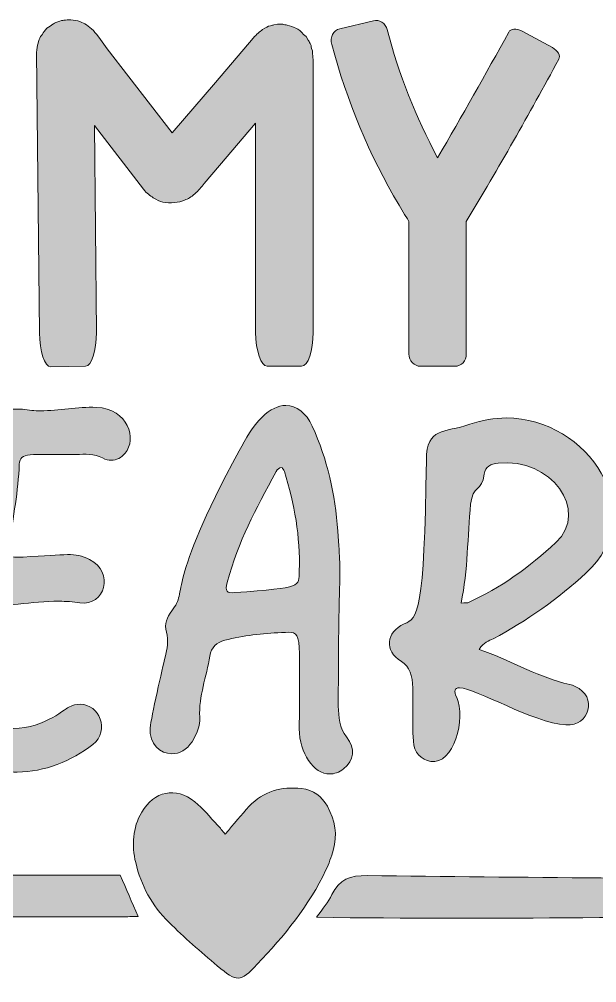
# Model space of a CAD drawing. Header units: inches. Extents: x 169 to 911, y -942 to -138.
# Drawn here: x 428.4 to 675.5, y -942.4 to -530 of the extents above; entities that cross this region are included whole.
import ezdxf

# ---------------------------------------------------------------- set-up
doc = ezdxf.new("R2010")
doc.units = ezdxf.units.IN
doc.header["$MEASUREMENT"] = 0
doc.layers.add('Layer 1', color=7, linetype='Continuous')

# ---------------------------------------------------------------- blocks, each defined once
blk = doc.blocks.new('block 3')
at = {"layer": 'Layer 1', "true_color": 0xffffff}
h = blk.add_hatch(color=7, dxfattribs=at)
h.dxf.hatch_style = 2
edge = h.paths.add_edge_path()
edge.add_spline(control_points=[(554.12, -554.12), (554.12, -554.12), (554.12, -663.94), (554.12, -663.94), (554.12, -671.98), (552, -678.54), (549.25, -678.54), (549.25, -678.54), (534.44, -678.54), (534.44, -678.54), (531.9, -678.54), (529.57, -671.98), (529.57, -663.94), (529.57, -663.94), (529.57, -574.43), (529.57, -574.43), (529.57, -574.43), (514.13, -592.63), (514.13, -592.63), (514.13, -592.63), (507.57, -600.25), (507.57, -600.25), (506.3, -601.73), (505.03, -603.42), (503.55, -604.69), (502.07, -606.17), (500.59, -606.81), (499.1, -607.44), (497.62, -608.08), (496.57, -608.29), (494.87, -608.5), (493.18, -608.71), (491.28, -608.5), (489.79, -608.29), (488.53, -607.86), (487.26, -607.44), (485.78, -606.38), (484.29, -605.54), (483.02, -604.48), (481.54, -602.79), (481.54, -602.79), (460.59, -575.49), (460.59, -575.49), (460.59, -575.49), (461.44, -663.94), (461.44, -663.94), (461.44, -671.98), (459.32, -678.54), (456.79, -678.54), (456.79, -678.54), (441.97, -678.75), (441.97, -678.75), (439.22, -678.75), (437.11, -672.19), (437.11, -664.15), (437.11, -664.15), (435.84, -544.17), (435.84, -544.17), (435.84, -541), (436.9, -539.09), (437.53, -537.4), (438.16, -536.77), (438.59, -535.92), (439.01, -535.29), (439.01, -535.29), (440.28, -533.81), (440.28, -533.81), (441.13, -533.17), (442.18, -532.54), (442.82, -532.11), (443.03, -531.9), (443.24, -531.9), (443.46, -531.69), (443.88, -531.48), (444.3, -531.26), (444.94, -531.06), (445.99, -530.63), (447.05, -530.42), (447.48, -530.42), (449.17, -530.21), (451.49, -530), (454.67, -531.06), (456.15, -531.69), (458.06, -532.75), (460.17, -534.86), (460.17, -534.86), (460.81, -535.71), (460.81, -535.71), (460.81, -535.71), (461.65, -536.56), (461.65, -536.56), (461.65, -536.56), (463.13, -538.67), (463.13, -538.67), (463.13, -538.67), (466.1, -542.69), (466.1, -542.69), (466.1, -542.69), (493.81, -578.66), (493.81, -578.66), (493.81, -578.66), (512.43, -557.08), (512.43, -557.08), (512.43, -557.08), (528.52, -538.04), (528.52, -538.04), (530, -536.34), (531.27, -535.29), (532.54, -534.44), (533.81, -533.59), (534.87, -532.96), (535.92, -532.75), (535.92, -532.75), (536.77, -532.54), (536.77, -532.54), (536.98, -532.54), (537.19, -532.54), (537.4, -532.32), (537.4, -532.32), (538.89, -532.11), (538.89, -532.11), (539.52, -532.11), (540.58, -532.11), (541.21, -532.11), (541.21, -532.11), (542.06, -532.32), (542.06, -532.32), (542.48, -532.32), (542.69, -532.32), (543.12, -532.54), (544.18, -532.75), (546.08, -533.38), (546.71, -533.81), (547.98, -534.44), (549.04, -535.07), (550.1, -536.56), (550.1, -536.56), (551.16, -537.4), (551.16, -537.4), (551.16, -537.4), (552, -538.89), (552, -538.89), (552.22, -539.09), (552.64, -539.73), (552.85, -540.37), (552.85, -540.37), (553.27, -541.21), (553.27, -541.21), (553.27, -541.63), (553.49, -542.06), (553.49, -542.48), (553.49, -542.48), (553.91, -543.54), (553.91, -543.54), (553.91, -543.96), (553.91, -544.39), (553.91, -544.81), (554.12, -545.87), (554.12, -546.92), (554.12, -547.98), (554.12, -547.98), (554.12, -554.12), (554.12, -554.12)], knot_values=[0, 0, 0, 0, 1, 1, 1, 2, 2, 2, 3, 3, 3, 4, 4, 4, 5, 5, 5, 6, 6, 6, 7, 7, 7, 8, 8, 8, 9, 9, 9, 10, 10, 10, 11, 11, 11, 12, 12, 12, 13, 13, 13, 14, 14, 14, 15, 15, 15, 16, 16, 16, 17, 17, 17, 18, 18, 18, 19, 19, 19, 20, 20, 20, 21, 21, 21, 22, 22, 22, 23, 23, 23, 24, 24, 24, 25, 25, 25, 26, 26, 26, 27, 27, 27, 28, 28, 28, 29, 29, 29, 30, 30, 30, 31, 31, 31, 32, 32, 32, 33, 33, 33, 34, 34, 34, 35, 35, 35, 36, 36, 36, 37, 37, 37, 38, 38, 38, 39, 39, 39, 40, 40, 40, 41, 41, 41, 42, 42, 42, 43, 43, 43, 44, 44, 44, 45, 45, 45, 46, 46, 46, 47, 47, 47, 48, 48, 48, 49, 49, 49, 50, 50, 50, 51, 51, 51, 52, 52, 52, 53, 53, 53, 54, 54, 54, 54], degree=3, periodic=1)
h = blk.add_hatch(color=7, dxfattribs=at)
h.dxf.hatch_style = 2
edge = h.paths.add_edge_path()
edge.add_spline(control_points=[(659.28, -547.14), (646.59, -570.62), (633.47, -593.69), (619.72, -616.54), (619.72, -616.54), (619.72, -673.25), (619.72, -673.25), (619.72, -676.21), (617.6, -678.54), (614.85, -678.54), (614.85, -678.54), (600.04, -678.54), (600.04, -678.54), (597.5, -678.54), (595.17, -676.21), (595.17, -673.25), (595.17, -673.25), (595.17, -616.54), (595.17, -616.54), (595.17, -616.54), (594.54, -615.48), (594.54, -615.48), (594.54, -615.48), (593.27, -613.58), (593.27, -613.58), (593.27, -613.58), (590.94, -609.56), (590.94, -609.56), (578.24, -588.19), (568.51, -564.91), (562.16, -540.79), (561.32, -537.61), (562.8, -534.65), (565.55, -534.02), (565.55, -534.02), (579.94, -530.63), (579.94, -530.63), (582.48, -530), (585.23, -531.69), (585.86, -534.44), (590.73, -553.48), (598.14, -571.89), (607.45, -589.24), (617.81, -571.47), (627.97, -553.48), (637.92, -535.5), (638.55, -534.02), (641.09, -533.81), (643.63, -535.07), (643.63, -535.07), (656.54, -542.06), (656.54, -542.06), (658.86, -543.33), (660.13, -545.66), (659.28, -547.14)], knot_values=[0, 0, 0, 0, 1, 1, 1, 2, 2, 2, 3, 3, 3, 4, 4, 4, 5, 5, 5, 6, 6, 6, 7, 7, 7, 8, 8, 8, 9, 9, 9, 10, 10, 10, 11, 11, 11, 12, 12, 12, 13, 13, 13, 14, 14, 14, 15, 15, 15, 16, 16, 16, 17, 17, 17, 18, 18, 18, 18], degree=3, periodic=1)
at = {"layer": 'Layer 1', "lineweight": 0}
for points, knots in [([(554.12, -554.12), (554.12, -554.12), (554.12, -663.94), (554.12, -663.94), (554.12, -671.98), (552, -678.54), (549.25, -678.54), (549.25, -678.54), (534.44, -678.54), (534.44, -678.54), (531.9, -678.54), (529.57, -671.98), (529.57, -663.94), (529.57, -663.94), (529.57, -574.43), (529.57, -574.43), (529.57, -574.43), (514.13, -592.63), (514.13, -592.63), (514.13, -592.63), (507.57, -600.25), (507.57, -600.25), (506.3, -601.73), (505.03, -603.42), (503.55, -604.69), (502.07, -606.17), (500.59, -606.81), (499.1, -607.44), (497.62, -608.08), (496.57, -608.29), (494.87, -608.5), (493.18, -608.71), (491.28, -608.5), (489.79, -608.29), (488.53, -607.86), (487.26, -607.44), (485.78, -606.38), (484.29, -605.54), (483.02, -604.48), (481.54, -602.79), (481.54, -602.79), (460.59, -575.49), (460.59, -575.49), (460.59, -575.49), (461.44, -663.94), (461.44, -663.94), (461.44, -671.98), (459.32, -678.54), (456.79, -678.54), (456.79, -678.54), (441.97, -678.75), (441.97, -678.75), (439.22, -678.75), (437.11, -672.19), (437.11, -664.15), (437.11, -664.15), (435.84, -544.17), (435.84, -544.17), (435.84, -541), (436.9, -539.09), (437.53, -537.4), (438.16, -536.77), (438.59, -535.92), (439.01, -535.29), (439.01, -535.29), (440.28, -533.81), (440.28, -533.81), (441.13, -533.17), (442.18, -532.54), (442.82, -532.11), (443.03, -531.9), (443.24, -531.9), (443.46, -531.69), (443.88, -531.48), (444.3, -531.26), (444.94, -531.06), (445.99, -530.63), (447.05, -530.42), (447.48, -530.42), (449.17, -530.21), (451.49, -530), (454.67, -531.06), (456.15, -531.69), (458.06, -532.75), (460.17, -534.86), (460.17, -534.86), (460.81, -535.71), (460.81, -535.71), (460.81, -535.71), (461.65, -536.56), (461.65, -536.56), (461.65, -536.56), (463.13, -538.67), (463.13, -538.67), (463.13, -538.67), (466.1, -542.69), (466.1, -542.69), (466.1, -542.69), (493.81, -578.66), (493.81, -578.66), (493.81, -578.66), (512.43, -557.08), (512.43, -557.08), (512.43, -557.08), (528.52, -538.04), (528.52, -538.04), (530, -536.34), (531.27, -535.29), (532.54, -534.44), (533.81, -533.59), (534.87, -532.96), (535.92, -532.75), (535.92, -532.75), (536.77, -532.54), (536.77, -532.54), (536.98, -532.54), (537.19, -532.54), (537.4, -532.32), (537.4, -532.32), (538.89, -532.11), (538.89, -532.11), (539.52, -532.11), (540.58, -532.11), (541.21, -532.11), (541.21, -532.11), (542.06, -532.32), (542.06, -532.32), (542.48, -532.32), (542.69, -532.32), (543.12, -532.54), (544.18, -532.75), (546.08, -533.38), (546.71, -533.81), (547.98, -534.44), (549.04, -535.07), (550.1, -536.56), (550.1, -536.56), (551.16, -537.4), (551.16, -537.4), (551.16, -537.4), (552, -538.89), (552, -538.89), (552.22, -539.09), (552.64, -539.73), (552.85, -540.37), (552.85, -540.37), (553.27, -541.21), (553.27, -541.21), (553.27, -541.63), (553.49, -542.06), (553.49, -542.48), (553.49, -542.48), (553.91, -543.54), (553.91, -543.54), (553.91, -543.96), (553.91, -544.39), (553.91, -544.81), (554.12, -545.87), (554.12, -546.92), (554.12, -547.98), (554.12, -547.98), (554.12, -554.12), (554.12, -554.12)], [0, 0, 0, 0, 1, 1, 1, 2, 2, 2, 3, 3, 3, 4, 4, 4, 5, 5, 5, 6, 6, 6, 7, 7, 7, 8, 8, 8, 9, 9, 9, 10, 10, 10, 11, 11, 11, 12, 12, 12, 13, 13, 13, 14, 14, 14, 15, 15, 15, 16, 16, 16, 17, 17, 17, 18, 18, 18, 19, 19, 19, 20, 20, 20, 21, 21, 21, 22, 22, 22, 23, 23, 23, 24, 24, 24, 25, 25, 25, 26, 26, 26, 27, 27, 27, 28, 28, 28, 29, 29, 29, 30, 30, 30, 31, 31, 31, 32, 32, 32, 33, 33, 33, 34, 34, 34, 35, 35, 35, 36, 36, 36, 37, 37, 37, 38, 38, 38, 39, 39, 39, 40, 40, 40, 41, 41, 41, 42, 42, 42, 43, 43, 43, 44, 44, 44, 45, 45, 45, 46, 46, 46, 47, 47, 47, 48, 48, 48, 49, 49, 49, 50, 50, 50, 51, 51, 51, 52, 52, 52, 53, 53, 53, 54, 54, 54, 54]), ([(659.28, -547.14), (646.59, -570.62), (633.47, -593.69), (619.72, -616.54), (619.72, -616.54), (619.72, -673.25), (619.72, -673.25), (619.72, -676.21), (617.6, -678.54), (614.85, -678.54), (614.85, -678.54), (600.04, -678.54), (600.04, -678.54), (597.5, -678.54), (595.17, -676.21), (595.17, -673.25), (595.17, -673.25), (595.17, -616.54), (595.17, -616.54), (595.17, -616.54), (594.54, -615.48), (594.54, -615.48), (594.54, -615.48), (593.27, -613.58), (593.27, -613.58), (593.27, -613.58), (590.94, -609.56), (590.94, -609.56), (578.24, -588.19), (568.51, -564.91), (562.16, -540.79), (561.32, -537.61), (562.8, -534.65), (565.55, -534.02), (565.55, -534.02), (579.94, -530.63), (579.94, -530.63), (582.48, -530), (585.23, -531.69), (585.86, -534.44), (590.73, -553.48), (598.14, -571.89), (607.45, -589.24), (617.81, -571.47), (627.97, -553.48), (637.92, -535.5), (638.55, -534.02), (641.09, -533.81), (643.63, -535.07), (643.63, -535.07), (656.54, -542.06), (656.54, -542.06), (658.86, -543.33), (660.13, -545.66), (659.28, -547.14)], [0, 0, 0, 0, 1, 1, 1, 2, 2, 2, 3, 3, 3, 4, 4, 4, 5, 5, 5, 6, 6, 6, 7, 7, 7, 8, 8, 8, 9, 9, 9, 10, 10, 10, 11, 11, 11, 12, 12, 12, 13, 13, 13, 14, 14, 14, 15, 15, 15, 16, 16, 16, 17, 17, 17, 18, 18, 18, 18])]:
    blk.add_open_spline(points, degree=3, knots=knots, dxfattribs=at)
blk = doc.blocks.new('block 9')
at = {"layer": 'Layer 1', "true_color": 0xe43b40}
h = blk.add_hatch(color=13, dxfattribs=at)
h.dxf.hatch_style = 2
edge = h.paths.add_edge_path()
edge.add_spline(control_points=[(408.64, -730.53), (409.47, -724.35), (409.67, -718.58), (405.35, -712.82), (400.2, -705.81), (404.94, -697.58), (413.38, -697.17), (418.94, -696.76), (424.29, -696.96), (429.85, -696.96), (432.53, -697.37), (435, -697.58), (437.47, -697.58), (445.5, -697.58), (453.33, -695.73), (461.36, -696.14), (475.16, -696.55), (478.86, -709.93), (473.71, -715.7), (472.07, -717.76), (470.01, -718.79), (467.74, -718.79), (466.71, -718.79), (465.27, -718.58), (464.04, -717.76), (460.33, -715.9), (456.62, -716.11), (452.71, -716.32), (432.53, -716.52), (428.82, -715.08), (428.41, -720.44), (428, -731.97), (425.73, -743.09), (424.29, -754.21), (423.47, -760.18), (423.88, -760.59), (430.06, -760.18), (439.53, -759.77), (445.09, -759.15), (449, -759.15), (452.71, -759.15), (455.39, -759.56), (458.48, -761.21), (469.39, -766.77), (465.07, -781.39), (454.36, -779.74), (451.48, -779.33), (448.39, -779.12), (445.5, -779.12), (439.53, -779.12), (433.77, -779.74), (428, -780.36), (420.59, -780.98), (418.73, -782.21), (417.7, -790.04), (412.14, -832.05), (414.82, -833.07), (423.26, -833.49), (437.47, -834.51), (447.36, -825.66), (449.62, -824.42), (451.27, -823.6), (452.92, -823.19), (454.56, -823.19), (462.59, -823.19), (467.33, -834.31), (459.92, -840.49), (450.65, -847.49), (439.32, -852.23), (427.59, -852.23), (423.47, -852.23), (418.94, -851.81), (414.61, -850.78), (387.85, -844.81), (394.23, -823.6), (408.64, -730.53)], knot_values=[0, 0, 0, 0, 1, 1, 1, 2, 2, 2, 3, 3, 3, 4, 4, 4, 5, 5, 5, 6, 6, 6, 7, 7, 7, 8, 8, 8, 9, 9, 9, 10, 10, 10, 11, 11, 11, 12, 12, 12, 13, 13, 13, 14, 14, 14, 15, 15, 15, 16, 16, 16, 17, 17, 17, 18, 18, 18, 19, 19, 19, 20, 20, 20, 21, 21, 21, 22, 22, 22, 23, 23, 23, 24, 24, 24, 25, 25, 25, 25], degree=3, periodic=1)
h = blk.add_hatch(color=13, dxfattribs=at)
h.dxf.hatch_style = 2
edge = h.paths.add_edge_path()
edge.add_spline(control_points=[(493.69, -844.4), (488.75, -844.4), (484.01, -840.28), (484.42, -833.28), (484.84, -828.96), (489.78, -807.54), (490.81, -803.01), (491.63, -799.51), (492.46, -796.01), (491.43, -792.3), (490.4, -788.8), (491.63, -785.92), (493.69, -783.24), (501.1, -773.77), (490.4, -774.18), (522.52, -714.67), (525.4, -709.52), (528.08, -704.37), (532.4, -700.26), (535.7, -696.96), (539.2, -695.31), (542.49, -695.31), (547.02, -695.31), (551.14, -698.4), (553.82, -704.17), (560.2, -718.38), (563.7, -733.41), (564.73, -749.06), (566.59, -774.39), (564.94, -759.36), (564.94, -824.01), (565.15, -828.75), (565.35, -833.28), (568.44, -837.19), (572.35, -842.34), (571.73, -847.28), (567.2, -850.78), (565.15, -852.43), (563.29, -853.05), (561.23, -853.05), (554.44, -853.05), (548.26, -844.19), (548.26, -833.69), (548.26, -790.45), (550.11, -792.1), (540.64, -792.51), (532.4, -792.92), (524.37, -793.74), (516.34, -795.8), (512.84, -796.83), (510.58, -798.69), (509.96, -802.6), (508.52, -811.45), (505.22, -819.69), (505.63, -828.75), (505.84, -832.46), (504.4, -835.96), (502.34, -839.25), (500.07, -842.75), (496.99, -844.4), (493.69, -844.4)], knot_values=[0, 0, 0, 0, 1, 1, 1, 2, 2, 2, 3, 3, 3, 4, 4, 4, 5, 5, 5, 6, 6, 6, 7, 7, 7, 8, 8, 8, 9, 9, 9, 10, 10, 10, 11, 11, 11, 12, 12, 12, 13, 13, 13, 14, 14, 14, 15, 15, 15, 16, 16, 16, 17, 17, 17, 18, 18, 18, 19, 19, 19, 20, 20, 20, 20], degree=3, periodic=1)
edge = h.paths.add_edge_path()
edge.add_spline(control_points=[(520.67, -775.42), (550.11, -773.15), (547.85, -773.15), (548.26, -766.15), (548.67, -751.53), (546.2, -737.32), (541.88, -723.53), (541.67, -722.91), (541.05, -722.29), (540.85, -721.88), (539.41, -721.88), (538.99, -722.7), (538.38, -723.53), (529.11, -740.41), (522.52, -752.77), (517.37, -771.09), (516.34, -774.8), (517.17, -775.83), (520.67, -775.42)], knot_values=[0, 0, 0, 0, 1, 1, 1, 2, 2, 2, 3, 3, 3, 4, 4, 4, 5, 5, 5, 6, 6, 6, 6], degree=3, periodic=1)
h = blk.add_hatch(color=13, dxfattribs=at)
h.dxf.hatch_style = 2
edge = h.paths.add_edge_path()
edge.add_spline(control_points=[(593.15, -788.8), (598.92, -786.54), (601.8, -784.27), (602.63, -718.58), (602.83, -704.37), (610.04, -707.26), (621.16, -703.34), (626.51, -701.49), (631.87, -700.67), (636.81, -700.67), (672.02, -700.67), (698.58, -741.65), (670.99, -766.97), (658.84, -778.09), (645.66, -787.57), (631.25, -795.18), (629.4, -796.01), (627.13, -796.63), (625.28, -799.72), (637.84, -804.04), (648.96, -810.84), (661.52, -814.13), (663.17, -814.54), (664.81, -814.75), (666.26, -815.57), (676.14, -819.89), (672.43, -832.87), (662.34, -832.05), (648.34, -831.22), (623.63, -816.19), (616.83, -816.19), (614.78, -816.19), (614.16, -817.43), (615.6, -820.31), (619.72, -829.16), (614.37, -849.34), (604.48, -847.69), (600.36, -846.87), (597.27, -843.78), (597.07, -839.05), (595.83, -819.28), (599.33, -809.6), (591.92, -804.86), (584.51, -800.33), (585.33, -792.3), (593.15, -788.8)], knot_values=[0, 0, 0, 0, 1, 1, 1, 2, 2, 2, 3, 3, 3, 4, 4, 4, 5, 5, 5, 6, 6, 6, 7, 7, 7, 8, 8, 8, 9, 9, 9, 10, 10, 10, 11, 11, 11, 12, 12, 12, 13, 13, 13, 14, 14, 14, 15, 15, 15, 15], degree=3, periodic=1)
edge = h.paths.add_edge_path()
edge.add_spline(control_points=[(617.45, -779.95), (619.51, -779.74), (619.92, -779.95), (620.34, -779.74), (634.54, -773.56), (646.69, -764.3), (658.02, -754), (672.64, -740.41), (655.75, -717.35), (633.31, -720.02), (630.22, -720.44), (627.75, -721.26), (627.34, -724.76), (626.51, -732.17), (622.4, -729.5), (621.57, -737.53), (620.13, -751.53), (620.54, -765.53), (617.45, -779.95)], knot_values=[0, 0, 0, 0, 1, 1, 1, 2, 2, 2, 3, 3, 3, 4, 4, 4, 5, 5, 5, 6, 6, 6, 6], degree=3, periodic=1)
at = {"layer": 'Layer 1', "lineweight": 0}
for points, knots in [([(408.64, -730.53), (409.47, -724.35), (409.67, -718.58), (405.35, -712.82), (400.2, -705.81), (404.94, -697.58), (413.38, -697.17), (418.94, -696.76), (424.29, -696.96), (429.85, -696.96), (432.53, -697.37), (435, -697.58), (437.47, -697.58), (445.5, -697.58), (453.33, -695.73), (461.36, -696.14), (475.16, -696.55), (478.86, -709.93), (473.71, -715.7), (472.07, -717.76), (470.01, -718.79), (467.74, -718.79), (466.71, -718.79), (465.27, -718.58), (464.04, -717.76), (460.33, -715.9), (456.62, -716.11), (452.71, -716.32), (432.53, -716.52), (428.82, -715.08), (428.41, -720.44), (428, -731.97), (425.73, -743.09), (424.29, -754.21), (423.47, -760.18), (423.88, -760.59), (430.06, -760.18), (439.53, -759.77), (445.09, -759.15), (449, -759.15), (452.71, -759.15), (455.39, -759.56), (458.48, -761.21), (469.39, -766.77), (465.07, -781.39), (454.36, -779.74), (451.48, -779.33), (448.39, -779.12), (445.5, -779.12), (439.53, -779.12), (433.77, -779.74), (428, -780.36), (420.59, -780.98), (418.73, -782.21), (417.7, -790.04), (412.14, -832.05), (414.82, -833.07), (423.26, -833.49), (437.47, -834.51), (447.36, -825.66), (449.62, -824.42), (451.27, -823.6), (452.92, -823.19), (454.56, -823.19), (462.59, -823.19), (467.33, -834.31), (459.92, -840.49), (450.65, -847.49), (439.32, -852.23), (427.59, -852.23), (423.47, -852.23), (418.94, -851.81), (414.61, -850.78), (387.85, -844.81), (394.23, -823.6), (408.64, -730.53)], [0, 0, 0, 0, 1, 1, 1, 2, 2, 2, 3, 3, 3, 4, 4, 4, 5, 5, 5, 6, 6, 6, 7, 7, 7, 8, 8, 8, 9, 9, 9, 10, 10, 10, 11, 11, 11, 12, 12, 12, 13, 13, 13, 14, 14, 14, 15, 15, 15, 16, 16, 16, 17, 17, 17, 18, 18, 18, 19, 19, 19, 20, 20, 20, 21, 21, 21, 22, 22, 22, 23, 23, 23, 24, 24, 24, 25, 25, 25, 25]), ([(493.69, -844.4), (488.75, -844.4), (484.01, -840.28), (484.42, -833.28), (484.84, -828.96), (489.78, -807.54), (490.81, -803.01), (491.63, -799.51), (492.46, -796.01), (491.43, -792.3), (490.4, -788.8), (491.63, -785.92), (493.69, -783.24), (501.1, -773.77), (490.4, -774.18), (522.52, -714.67), (525.4, -709.52), (528.08, -704.37), (532.4, -700.26), (535.7, -696.96), (539.2, -695.31), (542.49, -695.31), (547.02, -695.31), (551.14, -698.4), (553.82, -704.17), (560.2, -718.38), (563.7, -733.41), (564.73, -749.06), (566.59, -774.39), (564.94, -759.36), (564.94, -824.01), (565.15, -828.75), (565.35, -833.28), (568.44, -837.19), (572.35, -842.34), (571.73, -847.28), (567.2, -850.78), (565.15, -852.43), (563.29, -853.05), (561.23, -853.05), (554.44, -853.05), (548.26, -844.19), (548.26, -833.69), (548.26, -790.45), (550.11, -792.1), (540.64, -792.51), (532.4, -792.92), (524.37, -793.74), (516.34, -795.8), (512.84, -796.83), (510.58, -798.69), (509.96, -802.6), (508.52, -811.45), (505.22, -819.69), (505.63, -828.75), (505.84, -832.46), (504.4, -835.96), (502.34, -839.25), (500.07, -842.75), (496.99, -844.4), (493.69, -844.4)], [0, 0, 0, 0, 1, 1, 1, 2, 2, 2, 3, 3, 3, 4, 4, 4, 5, 5, 5, 6, 6, 6, 7, 7, 7, 8, 8, 8, 9, 9, 9, 10, 10, 10, 11, 11, 11, 12, 12, 12, 13, 13, 13, 14, 14, 14, 15, 15, 15, 16, 16, 16, 17, 17, 17, 18, 18, 18, 19, 19, 19, 20, 20, 20, 20]), ([(593.15, -788.8), (598.92, -786.54), (601.8, -784.27), (602.63, -718.58), (602.83, -704.37), (610.04, -707.26), (621.16, -703.34), (626.51, -701.49), (631.87, -700.67), (636.81, -700.67), (672.02, -700.67), (698.58, -741.65), (670.99, -766.97), (658.84, -778.09), (645.66, -787.57), (631.25, -795.18), (629.4, -796.01), (627.13, -796.63), (625.28, -799.72), (637.84, -804.04), (648.96, -810.84), (661.52, -814.13), (663.17, -814.54), (664.81, -814.75), (666.26, -815.57), (676.14, -819.89), (672.43, -832.87), (662.34, -832.05), (648.34, -831.22), (623.63, -816.19), (616.83, -816.19), (614.78, -816.19), (614.16, -817.43), (615.6, -820.31), (619.72, -829.16), (614.37, -849.34), (604.48, -847.69), (600.36, -846.87), (597.27, -843.78), (597.07, -839.05), (595.83, -819.28), (599.33, -809.6), (591.92, -804.86), (584.51, -800.33), (585.33, -792.3), (593.15, -788.8)], [0, 0, 0, 0, 1, 1, 1, 2, 2, 2, 3, 3, 3, 4, 4, 4, 5, 5, 5, 6, 6, 6, 7, 7, 7, 8, 8, 8, 9, 9, 9, 10, 10, 10, 11, 11, 11, 12, 12, 12, 13, 13, 13, 14, 14, 14, 15, 15, 15, 15]), ([(617.45, -779.95), (619.51, -779.74), (619.92, -779.95), (620.34, -779.74), (634.54, -773.56), (646.69, -764.3), (658.02, -754), (672.64, -740.41), (655.75, -717.35), (633.31, -720.02), (630.22, -720.44), (627.75, -721.26), (627.34, -724.76), (626.51, -732.17), (622.4, -729.5), (621.57, -737.53), (620.13, -751.53), (620.54, -765.53), (617.45, -779.95)], [0, 0, 0, 0, 1, 1, 1, 2, 2, 2, 3, 3, 3, 4, 4, 4, 5, 5, 5, 6, 6, 6, 6]), ([(520.67, -775.42), (550.11, -773.15), (547.85, -773.15), (548.26, -766.15), (548.67, -751.53), (546.2, -737.32), (541.88, -723.53), (541.67, -722.91), (541.05, -722.29), (540.85, -721.88), (539.41, -721.88), (538.99, -722.7), (538.38, -723.53), (529.11, -740.41), (522.52, -752.77), (517.37, -771.09), (516.34, -774.8), (517.17, -775.83), (520.67, -775.42)], [0, 0, 0, 0, 1, 1, 1, 2, 2, 2, 3, 3, 3, 4, 4, 4, 5, 5, 5, 6, 6, 6, 6])]:
    blk.add_open_spline(points, degree=3, knots=knots, dxfattribs=at)
blk = doc.blocks.new('block 13')
at = {"layer": 'Layer 1', "true_color": 0xffffff}
h = blk.add_hatch(color=7, dxfattribs=at)
h.dxf.hatch_style = 2
edge = h.paths.add_edge_path()
edge.add_spline(control_points=[(516.52, -878.8), (520.28, -874.42), (523.39, -870.48), (526.84, -866.86), (532.92, -860.46), (540.54, -858.26), (549.21, -859.3), (554.23, -859.91), (557.87, -862.57), (560.25, -866.9), (563.51, -872.82), (564.71, -879.13), (562.76, -885.74), (561.93, -888.59), (560.93, -891.42), (559.67, -894.1), (552.46, -909.44), (541.75, -922.35), (530.26, -934.52), (522.81, -942.41), (521.71, -942.19), (513.17, -935.16), (506, -929.26), (499.07, -923.02), (492.42, -916.54), (485.2, -909.51), (480.57, -900.82), (478.24, -891.01), (476.47, -883.53), (476.87, -876.2), (480.82, -869.39), (486.04, -860.39), (495.43, -858.41), (503.54, -864.94), (507.12, -867.83), (510.06, -871.53), (513.25, -874.9), (514.36, -876.08), (515.34, -877.38), (516.52, -878.8)], knot_values=[0, 0, 0, 0, 1, 1, 1, 2, 2, 2, 3, 3, 3, 4, 4, 4, 5, 5, 5, 6, 6, 6, 7, 7, 7, 8, 8, 8, 9, 9, 9, 10, 10, 10, 11, 11, 11, 12, 12, 12, 13, 13, 13, 13], degree=3, periodic=1)
h = blk.add_hatch(color=7, dxfattribs=at)
h.dxf.hatch_style = 2
edge = h.paths.add_edge_path()
edge.add_spline(control_points=[(471.63, -896.42), (474.23, -902.4), (476.58, -907.81), (479.27, -913.99), (476.66, -914.07), (474.55, -914.19), (472.43, -914.19), (435.22, -914.15), (398, -914.17), (360.79, -913.94), (356.27, -913.91), (353.09, -914.86), (350.54, -918.8), (347.41, -923.63), (343.5, -927.94), (340.35, -932.76), (337.28, -937.45), (333.05, -939.41), (327.71, -939.66), (321.95, -939.92), (316.19, -940.37), (310.43, -940.41), (294.26, -940.52), (278.09, -941.46), (261.91, -940.02), (251.73, -939.12), (241.46, -938.57), (231.26, -938.8), (224.81, -938.95), (221.2, -933.39), (225.18, -927.98), (228.67, -923.22), (232.7, -918.75), (237.01, -914.72), (241.34, -910.68), (246.32, -907.32), (251.45, -903.32), (249.56, -901.63), (247.63, -900.06), (245.87, -898.31), (239.12, -891.64), (232.42, -884.93), (225.72, -878.21), (224.8, -877.29), (223.94, -876.29), (223.18, -875.24), (219.46, -870.14), (221.41, -865.85), (227.78, -865.14), (228.7, -865.04), (229.64, -865.04), (230.57, -865.07), (261.81, -865.85), (293.05, -866.78), (324.3, -867.31), (331.35, -867.43), (336.35, -870.21), (340.47, -875.51), (344.92, -881.24), (349.66, -886.76), (353.89, -892.64), (355.89, -895.41), (358.04, -896.24), (361.32, -896.24), (394.25, -896.21), (427.19, -896.34), (460.12, -896.42), (463.84, -896.43), (467.55, -896.42), (471.63, -896.42)], knot_values=[0, 0, 0, 0, 1, 1, 1, 2, 2, 2, 3, 3, 3, 4, 4, 4, 5, 5, 5, 6, 6, 6, 7, 7, 7, 8, 8, 8, 9, 9, 9, 10, 10, 10, 11, 11, 11, 12, 12, 12, 13, 13, 13, 14, 14, 14, 15, 15, 15, 16, 16, 16, 17, 17, 17, 18, 18, 18, 19, 19, 19, 20, 20, 20, 21, 21, 21, 22, 22, 22, 23, 23, 23, 23], degree=3, periodic=1)
edge = h.paths.add_edge_path()
edge.add_spline(control_points=[(271.6, -876.94), (277.35, -883.27), (282.58, -889.21), (288.08, -894.88), (289.03, -895.87), (291.13, -896.02), (292.72, -896.06), (298.65, -896.19), (304.59, -896.13), (310.53, -896.08), (311.48, -896.07), (312.43, -895.72), (313.84, -895.44), (308.24, -889.4), (303.13, -883.79), (297.87, -878.32), (297.09, -877.51), (295.6, -877.02), (294.44, -877), (286.85, -876.89), (279.27, -876.94), (271.6, -876.94)], knot_values=[0, 0, 0, 0, 1, 1, 1, 2, 2, 2, 3, 3, 3, 4, 4, 4, 5, 5, 5, 6, 6, 6, 7, 7, 7, 7], degree=3, periodic=1)
edge = h.paths.add_edge_path()
edge.add_spline(control_points=[(240.75, -928.17), (240.96, -928.71), (241.17, -929.25), (241.38, -929.8), (251.15, -929.96), (260.91, -930.15), (270.68, -930.24), (271.5, -930.25), (272.76, -929.83), (273.08, -929.22), (275.55, -924.58), (278.15, -919.97), (279.9, -913.94), (272.39, -913.94), (265.9, -913.9), (259.42, -913.98), (258.36, -913.99), (257.06, -914.17), (256.3, -914.8), (251.05, -919.17), (245.92, -923.69), (240.75, -928.17)], knot_values=[0, 0, 0, 0, 1, 1, 1, 2, 2, 2, 3, 3, 3, 4, 4, 4, 5, 5, 5, 6, 6, 6, 7, 7, 7, 7], degree=3, periodic=1)
edge = h.paths.add_edge_path()
edge.add_spline(control_points=[(308.11, -877.13), (313.98, -883.42), (319.36, -889.21), (324.78, -894.94), (325.25, -895.45), (326.03, -895.94), (326.68, -895.96), (332.49, -896.08), (338.32, -896.56), (344.77, -895.61), (339.9, -888.84), (334.49, -883.55), (328.92, -878.41), (328.27, -877.81), (327.32, -877.2), (326.5, -877.19), (320.66, -877.08), (314.81, -877.13), (308.11, -877.13)], knot_values=[0, 0, 0, 0, 1, 1, 1, 2, 2, 2, 3, 3, 3, 4, 4, 4, 5, 5, 5, 6, 6, 6, 6], degree=3, periodic=1)
edge = h.paths.add_edge_path()
edge.add_spline(control_points=[(290.18, -914.15), (287.96, -919.25), (285.77, -924.28), (283.45, -929.62), (291.13, -929.62), (298.25, -929.62), (305.11, -929.62), (307.34, -924.29), (309.37, -919.41), (311.57, -914.15), (304.11, -914.15), (297.28, -914.15), (290.18, -914.15)], knot_values=[0, 0, 0, 0, 1, 1, 1, 2, 2, 2, 3, 3, 3, 4, 4, 4, 4], degree=3, periodic=1)
edge = h.paths.add_edge_path()
edge.add_spline(control_points=[(241.4, -877.06), (247.45, -883.19), (252.64, -888.47), (257.87, -893.73), (258.38, -894.24), (259.04, -894.86), (259.68, -894.92), (264.92, -895.44), (270.18, -895.83), (276.49, -896.35), (275.34, -894.7), (275.02, -894.07), (274.55, -893.6), (269.54, -888.63), (264.53, -883.67), (259.46, -878.77), (258.71, -878.03), (257.65, -877.17), (256.71, -877.13), (251.97, -876.97), (247.23, -877.06), (241.4, -877.06)], knot_values=[0, 0, 0, 0, 1, 1, 1, 2, 2, 2, 3, 3, 3, 4, 4, 4, 5, 5, 5, 6, 6, 6, 7, 7, 7, 7], degree=3, periodic=1)
edge = h.paths.add_edge_path()
edge.add_spline(control_points=[(313.48, -929.72), (318.29, -929.72), (321.98, -929.72), (325.66, -929.71), (326.78, -929.71), (327.91, -929.77), (328.99, -929.58), (329.86, -929.43), (330.79, -929.1), (331.47, -928.58), (332.91, -927.49), (338.72, -916.56), (339.3, -914.02), (334.43, -914.02), (329.61, -913.9), (324.81, -914.1), (323.53, -914.15), (321.73, -914.82), (321.13, -915.8), (318.55, -920.02), (316.32, -924.46), (313.48, -929.72)], knot_values=[0, 0, 0, 0, 1, 1, 1, 2, 2, 2, 3, 3, 3, 4, 4, 4, 5, 5, 5, 6, 6, 6, 7, 7, 7, 7], degree=3, periodic=1)
h = blk.add_hatch(color=7, dxfattribs=at)
h.dxf.hatch_style = 2
edge = h.paths.add_edge_path()
edge.add_spline(control_points=[(783.67, -913.93), (707.15, -914.05), (632, -915.41), (555.65, -914.41), (558.22, -910.67), (560.7, -907.92), (562.18, -904.71), (565.26, -898.05), (570.06, -896.45), (577.25, -896.54), (644.07, -897.39), (710.9, -897.82), (777.72, -898.37), (779.87, -898.39), (782.02, -898.38), (785.48, -898.38), (783.19, -895.93), (781.81, -894.53), (780.51, -893.06), (777.06, -889.16), (773.56, -885.31), (770.27, -881.28), (768.74, -879.42), (767.35, -877.19), (768.86, -874.65), (770.51, -871.89), (773.35, -872), (775.85, -872.67), (781.59, -874.19), (787.38, -875.71), (792.88, -877.9), (804.81, -882.65), (816.58, -887.78), (828.38, -892.84), (836.41, -896.28), (844.42, -899.77), (852.38, -903.38), (855.41, -904.76), (858.74, -906.18), (858.7, -910.34), (858.66, -914.62), (855.48, -916.58), (852.15, -917.83), (842.93, -921.3), (833.73, -924.9), (824.28, -927.62), (811.05, -931.42), (797.62, -934.48), (784.26, -937.79), (782.1, -938.32), (779.86, -938.73), (777.65, -938.74), (772.04, -938.78), (769.48, -934.63), (772.29, -929.71), (774.31, -926.18), (777.01, -923.04), (779.42, -919.73), (780.59, -918.13), (781.76, -916.53), (783.67, -913.93)], knot_values=[0, 0, 0, 0, 1, 1, 1, 2, 2, 2, 3, 3, 3, 4, 4, 4, 5, 5, 5, 6, 6, 6, 7, 7, 7, 8, 8, 8, 9, 9, 9, 10, 10, 10, 11, 11, 11, 12, 12, 12, 13, 13, 13, 14, 14, 14, 15, 15, 15, 16, 16, 16, 17, 17, 17, 18, 18, 18, 19, 19, 19, 20, 20, 20, 20], degree=3, periodic=1)
edge = h.paths.add_edge_path()
edge.add_spline(control_points=[(787.22, -925.09), (797.54, -925.15), (841.29, -912.18), (845.9, -908.62), (825.62, -900.42), (805.59, -892.32), (785.57, -884.22), (789.94, -889.74), (794.72, -894.63), (799.55, -899.48), (804.2, -904.13), (803.85, -908.06), (798.96, -912.64), (794.8, -916.53), (791.11, -920.92), (787.22, -925.09)], knot_values=[0, 0, 0, 0, 1, 1, 1, 2, 2, 2, 3, 3, 3, 4, 4, 4, 5, 5, 5, 5], degree=3, periodic=1)
at = {"layer": 'Layer 1', "lineweight": 0}
for points, knots in [([(516.52, -878.8), (520.28, -874.42), (523.39, -870.48), (526.84, -866.86), (532.92, -860.46), (540.54, -858.26), (549.21, -859.3), (554.23, -859.91), (557.87, -862.57), (560.25, -866.9), (563.51, -872.82), (564.71, -879.13), (562.76, -885.74), (561.93, -888.59), (560.93, -891.42), (559.67, -894.1), (552.46, -909.44), (541.75, -922.35), (530.26, -934.52), (522.81, -942.41), (521.71, -942.19), (513.17, -935.16), (506, -929.26), (499.07, -923.02), (492.42, -916.54), (485.2, -909.51), (480.57, -900.82), (478.24, -891.01), (476.47, -883.53), (476.87, -876.2), (480.82, -869.39), (486.04, -860.39), (495.43, -858.41), (503.54, -864.94), (507.12, -867.83), (510.06, -871.53), (513.25, -874.9), (514.36, -876.08), (515.34, -877.38), (516.52, -878.8)], [0, 0, 0, 0, 1, 1, 1, 2, 2, 2, 3, 3, 3, 4, 4, 4, 5, 5, 5, 6, 6, 6, 7, 7, 7, 8, 8, 8, 9, 9, 9, 10, 10, 10, 11, 11, 11, 12, 12, 12, 13, 13, 13, 13]), ([(471.63, -896.42), (474.23, -902.4), (476.58, -907.81), (479.27, -913.99), (476.66, -914.07), (474.55, -914.19), (472.43, -914.19), (435.22, -914.15), (398, -914.17), (360.79, -913.94), (356.27, -913.91), (353.09, -914.86), (350.54, -918.8), (347.41, -923.63), (343.5, -927.94), (340.35, -932.76), (337.28, -937.45), (333.05, -939.41), (327.71, -939.66), (321.95, -939.92), (316.19, -940.37), (310.43, -940.41), (294.26, -940.52), (278.09, -941.46), (261.91, -940.02), (251.73, -939.12), (241.46, -938.57), (231.26, -938.8), (224.81, -938.95), (221.2, -933.39), (225.18, -927.98), (228.67, -923.22), (232.7, -918.75), (237.01, -914.72), (241.34, -910.68), (246.32, -907.32), (251.45, -903.32), (249.56, -901.63), (247.63, -900.06), (245.87, -898.31), (239.12, -891.64), (232.42, -884.93), (225.72, -878.21), (224.8, -877.29), (223.94, -876.29), (223.18, -875.24), (219.46, -870.14), (221.41, -865.85), (227.78, -865.14), (228.7, -865.04), (229.64, -865.04), (230.57, -865.07), (261.81, -865.85), (293.05, -866.78), (324.3, -867.31), (331.35, -867.43), (336.35, -870.21), (340.47, -875.51), (344.92, -881.24), (349.66, -886.76), (353.89, -892.64), (355.89, -895.41), (358.04, -896.24), (361.32, -896.24), (394.25, -896.21), (427.19, -896.34), (460.12, -896.42), (463.84, -896.43), (467.55, -896.42), (471.63, -896.42)], [0, 0, 0, 0, 1, 1, 1, 2, 2, 2, 3, 3, 3, 4, 4, 4, 5, 5, 5, 6, 6, 6, 7, 7, 7, 8, 8, 8, 9, 9, 9, 10, 10, 10, 11, 11, 11, 12, 12, 12, 13, 13, 13, 14, 14, 14, 15, 15, 15, 16, 16, 16, 17, 17, 17, 18, 18, 18, 19, 19, 19, 20, 20, 20, 21, 21, 21, 22, 22, 22, 23, 23, 23, 23]), ([(783.67, -913.93), (707.15, -914.05), (632, -915.41), (555.65, -914.41), (558.22, -910.67), (560.7, -907.92), (562.18, -904.71), (565.26, -898.05), (570.06, -896.45), (577.25, -896.54), (644.07, -897.39), (710.9, -897.82), (777.72, -898.37), (779.87, -898.39), (782.02, -898.38), (785.48, -898.38), (783.19, -895.93), (781.81, -894.53), (780.51, -893.06), (777.06, -889.16), (773.56, -885.31), (770.27, -881.28), (768.74, -879.42), (767.35, -877.19), (768.86, -874.65), (770.51, -871.89), (773.35, -872), (775.85, -872.67), (781.59, -874.19), (787.38, -875.71), (792.88, -877.9), (804.81, -882.65), (816.58, -887.78), (828.38, -892.84), (836.41, -896.28), (844.42, -899.77), (852.38, -903.38), (855.41, -904.76), (858.74, -906.18), (858.7, -910.34), (858.66, -914.62), (855.48, -916.58), (852.15, -917.83), (842.93, -921.3), (833.73, -924.9), (824.28, -927.62), (811.05, -931.42), (797.62, -934.48), (784.26, -937.79), (782.1, -938.32), (779.86, -938.73), (777.65, -938.74), (772.04, -938.78), (769.48, -934.63), (772.29, -929.71), (774.31, -926.18), (777.01, -923.04), (779.42, -919.73), (780.59, -918.13), (781.76, -916.53), (783.67, -913.93)], [0, 0, 0, 0, 1, 1, 1, 2, 2, 2, 3, 3, 3, 4, 4, 4, 5, 5, 5, 6, 6, 6, 7, 7, 7, 8, 8, 8, 9, 9, 9, 10, 10, 10, 11, 11, 11, 12, 12, 12, 13, 13, 13, 14, 14, 14, 15, 15, 15, 16, 16, 16, 17, 17, 17, 18, 18, 18, 19, 19, 19, 20, 20, 20, 20])]:
    blk.add_open_spline(points, degree=3, knots=knots, dxfattribs=at)
blk = doc.blocks.new('block 2')
at = {"layer": 'Layer 1'}
for name in ['block 3', 'block 9', 'block 13']:
    blk.add_blockref(name, (0, 0), dxfattribs=at)

msp = doc.modelspace()

# ---------------------------------------------------------------- block references
at = {"layer": 'Layer 1'}
msp.add_blockref('block 2', (0, 0), dxfattribs=at)

doc.saveas('drawing.dxf')
